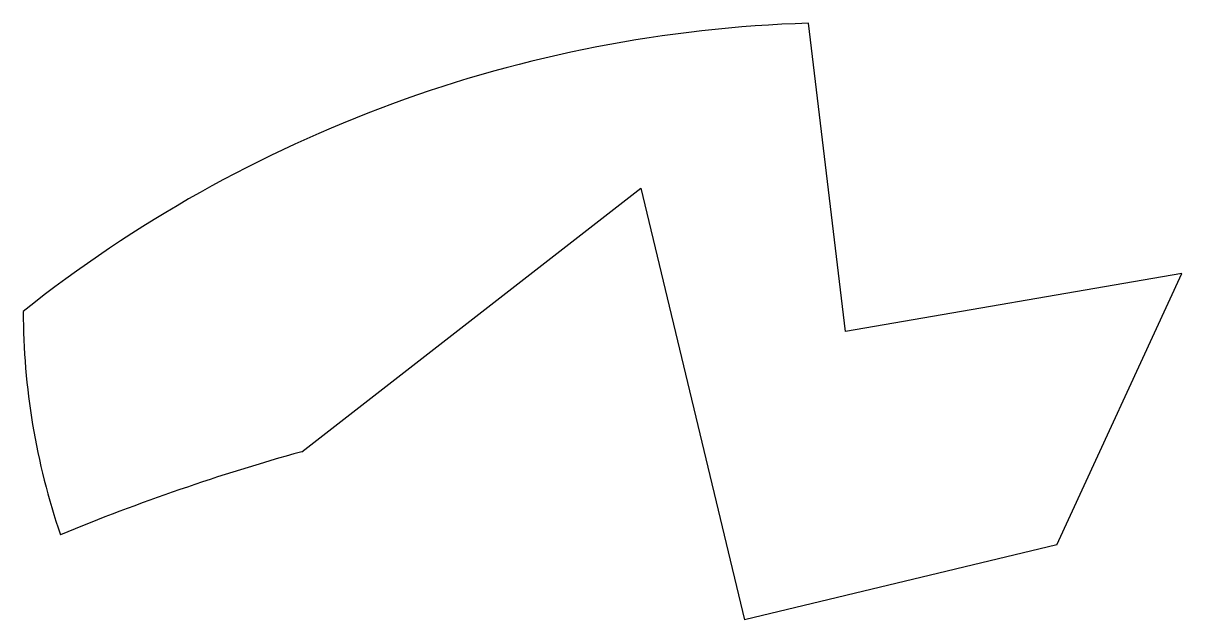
# Model space of a CAD drawing. Header units: millimetres. Extents: x -10.7 to 45.9, y 10.4 to 39.5.
import ezdxf

# ---------------------------------------------------------------- set-up
doc = ezdxf.new("R2010")
doc.units = ezdxf.units.MM
doc.layers.add('Corte exterior', color=1, linetype='Continuous', true_color=0xff0000)
doc.layers.add('grabado linea medio', color=3, linetype='Continuous', true_color=0x00ff00)

msp = doc.modelspace()

# ---------------------------------------------------------------- linework, layer by layer
at = {"layer": 'Corte exterior'}
for p, q in [((29.513, 24.48), (27.703, 39.528)), ((45.939, 27.305), (29.513, 24.48)), ((39.832, 14.061), (24.573, 10.398))]:
    msp.add_line(p, q, dxfattribs=at)
for centre, radius, start, end in [((29.713, -25.314), 64.873, 91.7756, 128.50296), ((23.162, 25.499), 33.836, 180.0772, 198.8764), ((30.707, -81.404), 103.792, 105.52072, 112.40548)]:
    msp.add_arc(centre, radius, start, end, dxfattribs=at)
at = {"layer": 'grabado linea medio'}
msp.add_line((39.832, 14.061), (45.939, 27.305), dxfattribs=at)
msp.add_lwpolyline([(2.934, 18.603), (19.513, 31.48), (24.573, 10.398)], dxfattribs=at)

doc.saveas('drawing.dxf')
